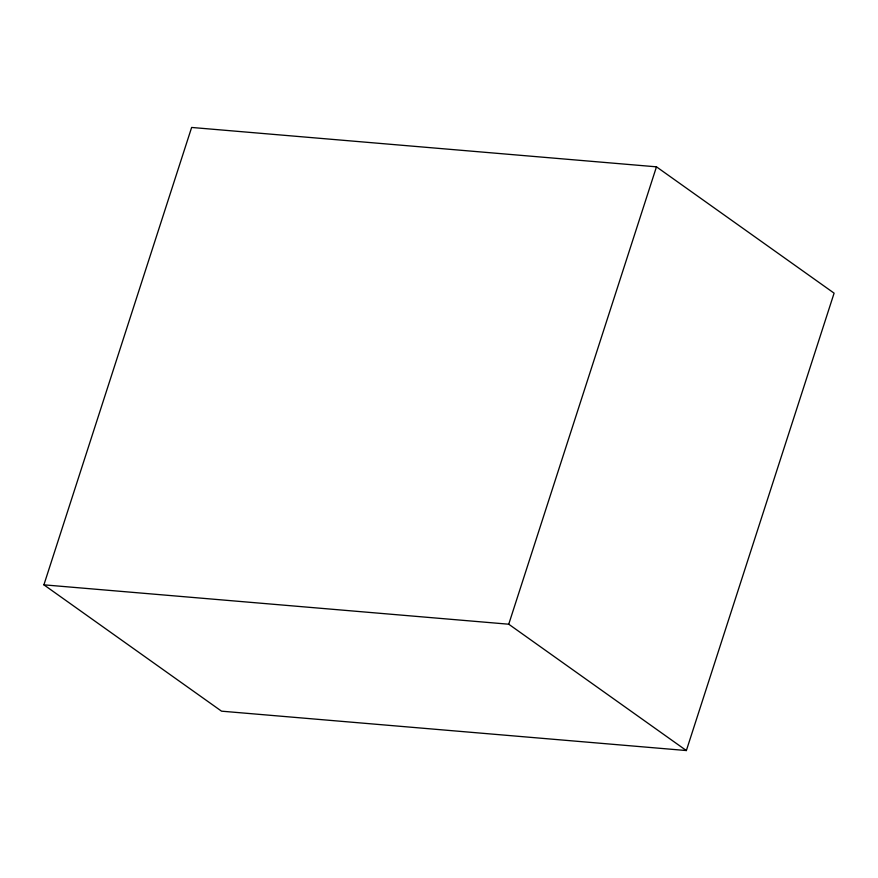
<?xml version="1.0" encoding="UTF-8"?>
<svg xmlns="http://www.w3.org/2000/svg" width="878" height="878" viewBox="0 0 878 878"><rect width="100%" height="100%" fill="white"/><g stroke="black" fill="none" stroke-linecap="round" stroke-linejoin="round"><path stroke-width="1.32" d="M43.9 584.836L191.634 127.453L656.47 166.831L834.1 293.164L686.366 750.547L221.53 711.169L43.9 584.836L508.735 624.214L686.366 750.547M508.735 624.214L656.47 166.831"/></g></svg>
